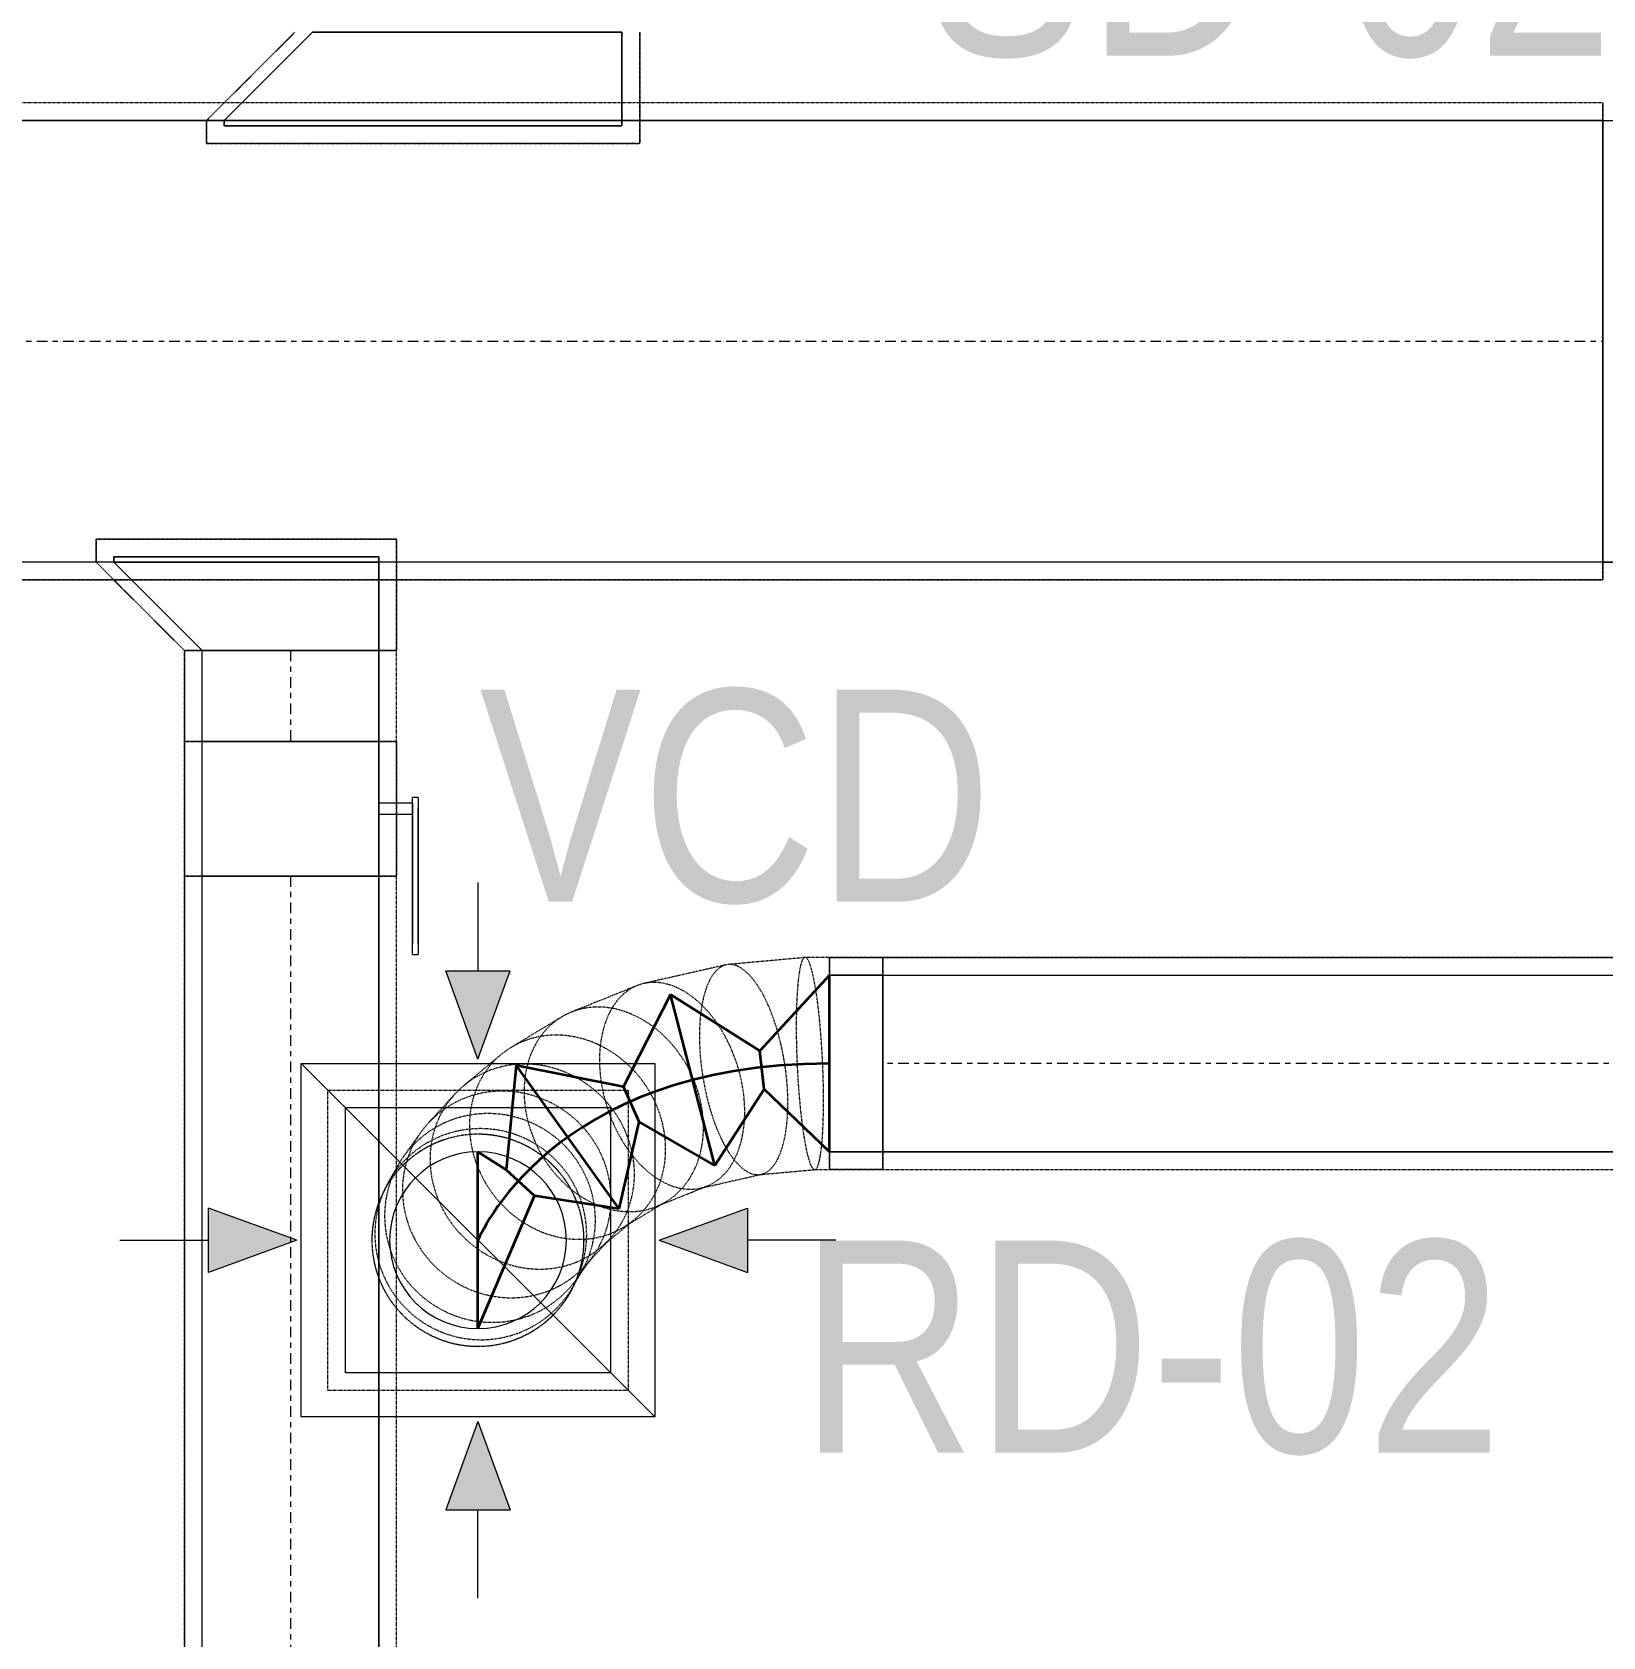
# Model space of a CAD drawing. Header units: inches. Extents: x -83664 to 20107, y -47222 to 19398.
# Drawn here: x 1804 to 3581, y -34478 to -32662 of the extents above; entities that cross this region are included whole.
import ezdxf

# ---------------------------------------------------------------- set-up
doc = ezdxf.new("R2010")
doc.units = ezdxf.units.IN
doc.header["$MEASUREMENT"] = 0
doc.linetypes.add('Center', pattern=[29.999999, 12, -6, 6, -6])
doc.linetypes.add('Hidden 0_50', pattern=[1.0584, 0.5292, -0.5292])
for name, color, linetype, lineweight in [('A-DETL-GENF', 7, 'Continuous', 9), ('G-ANNO-TEXT', 7, 'Continuous', 9), ('M-HVAC-CDFF', 7, 'Continuous', 9), ('M-HVAC-DUCT-CNTR', 7, 'Center', 9)]:
    doc.layers.add(name, color=color, linetype=linetype, lineweight=lineweight)
doc.layers.add('M-HVAC-DUCT', color=7, linetype='Continuous', lineweight=9, true_color=0xffe97f)
doc.layers.add('M-HVAC-DUCT-PATT', color=7, linetype='Continuous', lineweight=35, true_color=0x007f00)
doc.styles.add('Arial Narrow_21', font='ARIALN.TTF', dxfattribs={"height": 240})

# ---------------------------------------------------------------- blocks, each defined once
blk = doc.blocks.new('M_Rec Transition - Length - Standard-8295812-FIRST FLOOR AC CONDITIONING LAYOUT - PART A')
at = {"layer": 'M-HVAC-DUCT', "color": 30, "true_color": 0xff7f00}
for p, q in [((0, 250), (0, -250)), ((0, 250), (375, 250)), ((0, 250), (375, 250)), ((0, -250), (0, 250)), ((375, -250), (375, 250)), ((375, 250), (375, -250)), ((0, -250), (375, -250)), ((375, -250), (0, -250))]:
    blk.add_line(p, q, dxfattribs=at)
blk = doc.blocks.new('M_Rec Tap - Beveled - Standard-7691702-FIRST FLOOR AC CONDITIONING LAYOUT - PART A')
at = {"layer": 'M-HVAC-DUCT', "color": 30, "true_color": 0xff7f00}
for p, q in [((100, 175), (-6.096, 175)), ((-6.096, 175), (100, 175)), ((-6.096, 175), (-6.096, -275)), ((-6.096, -275), (-6.096, 175)), ((100, 175), (100, -175)), ((100, -175), (100, 175)), ((0, -275), (100, -175)), ((0, -275), (100, -175)), ((-6.096, -275), (0, -275)), ((0, -275), (-6.096, -275))]:
    blk.add_line(p, q, dxfattribs=at)
blk = doc.blocks.new('M_Rec Tap - Beveled - Standard-7670352-FIRST FLOOR AC CONDITIONING LAYOUT - PART A')
at = {"layer": 'M-HVAC-DUCT', "color": 30, "true_color": 0xff7f00}
for p, q in [((0, 200), (-6.096, 200)), ((-6.096, -100), (-6.096, 200)), ((-6.096, 200), (-6.096, -100)), ((-6.096, 200), (0, 200)), ((100, 100), (0, 200)), ((100, 100), (0, 200)), ((100, 100), (100, -100)), ((100, -100), (100, 100)), ((-6.096, -100), (100, -100)), ((100, -100), (-6.096, -100))]:
    blk.add_line(p, q, dxfattribs=at)
blk = doc.blocks.new('GCE-AT-Return Air Rectangular Diffuser - 300X300-7590694-FIRST FLOOR AC CONDITIONING LAYOUT - PART A')
at = {"layer": 'A-DETL-GENF', "true_color": 0xff00ff}
for points in [[(0, 205), (36.4, 305), (-36.4, 305)], [(-305, -36.4), (-205, 0), (-305, 36.4)], [(305, -36.4), (305, 36.4), (205, 0)], [(36.4, -305), (0, -205), (-36.4, -305)]]:
    blk.add_hatch(color=6, dxfattribs=at).paths.add_polyline_path(points)
at = {"layer": 'A-DETL-GENF', "color": 6, "true_color": 0xff00ff}
for p, q in [((0, 405), (0, 305)), ((0, 205), (-36.4, 305)), ((-36.4, 305), (36.4, 305)), ((0, 205), (36.4, 305)), ((-200, 200), (200, 200)), ((-200, -200), (-200, 200)), ((-200, 200), (200, -200)), ((200, 200), (200, -200)), ((-205, 0), (-305, 36.4)), ((-305, -36.4), (-305, 36.4)), ((205, 0), (305, 36.4)), ((305, 36.4), (305, -36.4)), ((405, 0), (305, 0)), ((-405, 0), (-305, 0)), ((-205, 0), (-305, -36.4)), ((205, 0), (305, -36.4)), ((200, -200), (-200, -200)), ((0, -205), (-36.4, -305)), ((0, -205), (36.4, -305)), ((-36.4, -305), (36.4, -305)), ((0, -405), (0, -305))]:
    blk.add_line(p, q, dxfattribs=at)
blk = doc.blocks.new('M_Rectangular to Round Transition - Angle - 45 Degree-V62-FIRST FLOOR AC CONDITIONING LAYOUT - PART A')
at = {"layer": 'M-HVAC-DUCT', "color": 6, "true_color": 0xff00ff}
for p, q in [((0, 100), (60.4, 100)), ((60.4, 100), (0, 100)), ((0, 100), (0, -100)), ((0, -100), (0, 100)), ((60.4, 0), (60.4, 100)), ((60.4, 0), (60.4, 100)), ((60.4, -100), (60.4, 0)), ((60.4, -100), (60.4, 0)), ((0, -100), (60.4, -100)), ((60.4, -100), (0, -100))]:
    blk.add_line(p, q, dxfattribs=at)
blk = doc.blocks.new('M_Rectangular to Round Transition - Angle - 45 Degree-7606913-FIRST FLOOR AC CONDITIONING LAYOUT - PART A')
at = {"layer": 'M-HVAC-DUCT', "color": 6, "true_color": 0xff00ff}
for p, q in [((153610.5, 68092.7), (153910.5, 68092.7)), ((153610.5, 67792.7), (153610.5, 68092.7)), ((153910.5, 68092.7), (153910.5, 67792.7)), ((153910.5, 67792.7), (153610.5, 67792.7))]:
    blk.add_line(p, q, dxfattribs=at)
for start, end in [(90, 180), (0, 90), (180, 270), (270, 0)]:
    blk.add_arc((153760.5, 67942.7), 100, start, end, dxfattribs=at)
blk = doc.blocks.new('TEMW-ME-DMP-Volume Control Damper - Standard-7399617-FIRST FLOOR AC CONDITIONING LAYOUT - PART A')
at = {"layer": 'M-HVAC-DUCT', "color": 30, "true_color": 0xff7f00}
for p, q in [((-165.1, 138.1), (-165.1, 144.4)), ((-152.4, 144.4), (-165.1, 144.4)), ((-165.1, 138.1), (-152.4, 138.1)), ((0, 144.4), (-152.4, 144.4)), ((-152.4, 144.4), (0, 144.4)), ((0, 138.1), (-152.4, 138.1)), ((-152.4, 138.1), (0, 138.1)), ((-6.3, 100), (-6.3, 138.1)), ((6.4, 138.1), (-6.3, 138.1)), ((6.4, 138.1), (-6.3, 138.1)), ((12.7, 144.4), (0, 144.4)), ((0, 138.1), (12.7, 138.1)), ((6.4, 138.1), (6.4, 100)), ((12.7, 144.4), (12.7, 138.1)), ((-76.2, 100), (-76.2, -100)), ((-76.2, -100), (-76.2, 100)), ((76.2, 100), (-76.2, 100)), ((-76.2, 100), (76.2, 100)), ((-76.2, 100), (76.2, 100)), ((-6.3, 100), (6.4, 100)), ((-6.3, 100), (6.4, 100)), ((76.2, 100), (76.2, -100)), ((76.2, -100), (76.2, 100)), ((-76.2, -100), (76.2, -100)), ((-76.2, -100), (76.2, -100)), ((-76.2, -100), (76.2, -100))]:
    blk.add_line(p, q, dxfattribs=at)
blk = doc.blocks.new('TEMW-SMBZ-HO-BM-HVAC-00002_rvt-1-FIRST FLOOR AC CONDITIONING LAYOUT - PART A')
at = {"layer": 'M-HVAC-DUCT', "color": 30, "linetype": 'Hidden 0_50', "true_color": 0xff7f00}
for p, q in [((153458.2, 65610.5), (153558.2, 65710.5)), ((153558.2, 65710.5), (153458.2, 65610.5)), ((153948.2, 65710.5), (153948.2, 65584.4)), ((153948.2, 65584.4), (153948.2, 65710.5)), ((155038, 65630.5), (149696, 65630.5)), ((155038, 65630.5), (149696, 65630.5)), ((155038, 65090.5), (155038, 65630.5)), ((155038, 65630.5), (155038, 65090.5)), ((153458.2, 65584.4), (153458.2, 65610.5)), ((153458.2, 65610.5), (153458.2, 65584.4)), ((153948.2, 65584.4), (153458.2, 65584.4)), ((153458.2, 65584.4), (153948.2, 65584.4)), ((153333.2, 65110.5), (153333.2, 65136.6)), ((153333.2, 65136.6), (153673.2, 65136.6)), ((153673.2, 65136.6), (153333.2, 65136.6)), ((153333.2, 65136.6), (153333.2, 65110.5)), ((153673.2, 65136.6), (153673.2, 65010.5)), ((153673.2, 65010.5), (153673.2, 65136.6)), ((153433.2, 65010.5), (153333.2, 65110.5)), ((153333.2, 65110.5), (153433.2, 65010.5)), ((149696, 65090.5), (155038, 65090.5)), ((155038, 65090.5), (149696, 65090.5)), ((153673.2, 65010.5), (153433.2, 65010.5)), ((153433.2, 65010.5), (153673.2, 65010.5)), ((153433.2, 65010.5), (153673.2, 65010.5)), ((153673.2, 65010.5), (153433.2, 65010.5)), ((153433.2, 65010.5), (153433.2, 64907.7)), ((153433.2, 64907.7), (153433.2, 65010.5)), ((153673.2, 64907.7), (153673.2, 65010.5)), ((153673.2, 64907.7), (153673.2, 65010.5)), ((153673.2, 64907.7), (153433.2, 64907.7)), ((153433.2, 64907.7), (153433.2, 64755.3)), ((153433.2, 64755.3), (153433.2, 64907.7)), ((153433.2, 64907.7), (153673.2, 64907.7)), ((153433.2, 64907.7), (153673.2, 64907.7)), ((153673.2, 64907.7), (153433.2, 64907.7)), ((153673.2, 64755.3), (153673.2, 64907.7)), ((153673.2, 64907.7), (153673.2, 64755.3)), ((153433.2, 64755.3), (153673.2, 64755.3)), ((153673.2, 64755.3), (153433.2, 64755.3)), ((153433.2, 64755.3), (153433.2, 62711.7)), ((153433.2, 62711.7), (153433.2, 64755.3)), ((153433.2, 64755.3), (153673.2, 64755.3)), ((153673.2, 64755.3), (153433.2, 64755.3)), ((153673.2, 62711.7), (153673.2, 64755.3)), ((153673.2, 62711.7), (153673.2, 64755.3))]:
    blk.add_line(p, q, dxfattribs=at)
at = {"layer": 'M-HVAC-DUCT', "color": 30, "true_color": 0xff7f00}
for p, q in [((149696, 65610.5), (155038, 65610.5)), ((155038, 65610.5), (149696, 65610.5)), ((153478.2, 65610.5), (153928.2, 65610.5)), ((153478.2, 65610.5), (153478.2, 65604.4)), ((153478.2, 65610.5), (153478.2, 65604.4)), ((153478.2, 65610.5), (153928.2, 65610.5)), ((153478.2, 65604.4), (153928.2, 65604.4)), ((153928.2, 65604.4), (153478.2, 65604.4)), ((153928.2, 65604.4), (153928.2, 65610.5)), ((153928.2, 65604.4), (153928.2, 65610.5)), ((155038, 65610.5), (155038, 65110.5)), ((155038, 65110.5), (155038, 65610.5)), ((153353.2, 65110.5), (153353.2, 65116.6)), ((153353.2, 65116.6), (153653.2, 65116.6)), ((153353.2, 65116.6), (153653.2, 65116.6)), ((153353.2, 65110.5), (153353.2, 65116.6)), ((153653.2, 65116.6), (153653.2, 65110.5)), ((153653.2, 65116.6), (153653.2, 65110.5)), ((155038, 65110.5), (149696, 65110.5)), ((155038, 65110.5), (149696, 65110.5)), ((153353.2, 65110.5), (153653.2, 65110.5)), ((153653.2, 65110.5), (153353.2, 65110.5)), ((153653.2, 65010.5), (153453.2, 65010.5)), ((153453.2, 65010.5), (153653.2, 65010.5)), ((153453.2, 64907.7), (153453.2, 65010.5)), ((153453.2, 64907.7), (153453.2, 65010.5)), ((153653.2, 65010.5), (153653.2, 64907.7)), ((153653.2, 64907.7), (153653.2, 65010.5)), ((153653.2, 64907.7), (153453.2, 64907.7)), ((153453.2, 64907.7), (153653.2, 64907.7)), ((153653.2, 64755.3), (153453.2, 64755.3)), ((153453.2, 64755.3), (153653.2, 64755.3)), ((153453.2, 62711.7), (153453.2, 64755.3)), ((153453.2, 62711.7), (153453.2, 64755.3)), ((153653.2, 64755.3), (153653.2, 62711.7)), ((153653.2, 62711.7), (153653.2, 64755.3))]:
    blk.add_line(p, q, dxfattribs=at)
at = {"layer": 'M-HVAC-DUCT', "color": 6, "linetype": 'Hidden 0_50', "true_color": 0xff00ff}
for p, q in [((154135.2, 64663.1), (154048.2, 64655.2)), ((154163.1, 64663.1), (154135.4, 64663.1)), ((154163.1, 64423.1), (154163.1, 64663.1)), ((154163.1, 64423.1), (154163.1, 64663.1)), ((154223.4, 64663.1), (154163.1, 64663.1)), ((154163.1, 64663.1), (154223.4, 64663.1)), ((154163.1, 64663.1), (154163.1, 64543.1)), ((154163.1, 64663.1), (154163.1, 64543.1)), ((154223.4, 64663.1), (154223.4, 64423.1)), ((154223.4, 64423.1), (154223.4, 64663.1)), ((155962.6, 64663.1), (154223.4, 64663.1)), ((154223.4, 64663.1), (155962.6, 64663.1)), ((154223.4, 64663.1), (154223.4, 64423.1)), ((154223.4, 64423.1), (154223.4, 64663.1)), ((154045.8, 64654.8), (153952.8, 64633.7)), ((153945.2, 64631.3), (153870.8, 64601.3)), ((153859.8, 64595.8), (153802.9, 64561.5)), ((153791.4, 64553.3), (153749.1, 64518.1)), ((154163.1, 64543.1), (154163.1, 64423.1)), ((154163.1, 64543.1), (154163.1, 64423.1)), ((153595.2, 64173.1), (153595.2, 64513.1)), ((153595.2, 64513.1), (153935.2, 64513.1)), ((153738.8, 64508.3), (153708.8, 64475.5)), ((153935.2, 64513.1), (153935.2, 64173.1)), ((153700.5, 64465.2), (153681, 64437.9)), ((153674.7, 64427.9), (153664.1, 64409.3)), ((154083.5, 64417.4), (154146.3, 64423.1)), ((154146.2, 64423.1), (154163.1, 64423.1)), ((154223.4, 64423.1), (154163.1, 64423.1)), ((154163.1, 64423.1), (154223.4, 64423.1)), ((154223.4, 64423.1), (155962.6, 64423.1)), ((154223.4, 64423.1), (155962.6, 64423.1)), ((153966.9, 64381.3), (154024.6, 64404.5)), ((154016.9, 64402.1), (154085.9, 64417.8)), ((153659.7, 64400.8), (153656.5, 64393.8)), ((153930.3, 64358), (153977.9, 64386.8)), ((153904.3, 64335), (153941.8, 64366.2)), ((153886.9, 64314.5), (153914.5, 64344.8)), ((153876.7, 64298.9), (153895.2, 64324.8)), ((153872.8, 64290.7), (153883.1, 64308.8)), ((153874, 64292.4), (153877.1, 64299.2)), ((153935.2, 64173.1), (153595.2, 64173.1))]:
    blk.add_line(p, q, dxfattribs=at)
at = {"layer": 'M-HVAC-DUCT', "color": 6, "true_color": 0xff00ff}
for p, q in [((154223.4, 64443.1), (154223.4, 64643.1)), ((154223.4, 64643.1), (154223.4, 64443.1)), ((154223.4, 64643.1), (155962.6, 64643.1)), ((154223.4, 64643.1), (155962.6, 64643.1)), ((155962.6, 64443.1), (154223.4, 64443.1)), ((154223.4, 64443.1), (155962.6, 64443.1))]:
    blk.add_line(p, q, dxfattribs=at)
at = {"layer": 'M-HVAC-DUCT', "color": 6, "linetype": 'Hidden 0_50', "true_color": 0xff00ff}
for start, end in [(90, 180), (286.28, 106.28), (0, 90), (106.28, 286.28), (180, 270), (270, 0)]:
    blk.add_arc((153765.2, 64343.1), 120, start, end, dxfattribs=at)
for points in [[(154135.4, 64663.1), (154134.1, 64663.1), (154131.7, 64660.4), (154128.7, 64648.3), (154126.6, 64629), (154125.4, 64603.8), (154125.2, 64574.6), (154126.1, 64543.1), (154128, 64511.7), (154130.8, 64482.4), (154134.3, 64457.3), (154138.2, 64438), (154142.3, 64425.9), (154144.9, 64423.1), (154146.2, 64423.1)], [(154146.2, 64423.1), (154147.5, 64423.1), (154149.8, 64425.9), (154152.9, 64438), (154155, 64457.3), (154156.2, 64482.4), (154156.4, 64511.7), (154155.4, 64543.1), (154153.5, 64574.6), (154150.8, 64603.8), (154147.3, 64629), (154143.4, 64648.3), (154139.3, 64660.4), (154136.7, 64663.1), (154135.4, 64663.1)], [(154048.7, 64655.2), (154044.6, 64654.9), (154036.8, 64651.7), (154027.1, 64638.9), (154020, 64619.2), (154016, 64593.8), (154015.4, 64564.5), (154018.3, 64533.3), (154024.4, 64502.2), (154033.3, 64473.5), (154044.4, 64449.1), (154057, 64430.6), (154070.3, 64419.3), (154078.8, 64417.1), (154083, 64417.4)], [(154083, 64417.4), (154087.1, 64417.6), (154094.9, 64420.9), (154104.6, 64433.6), (154111.7, 64453.3), (154115.7, 64478.7), (154116.3, 64508.1), (154113.4, 64539.3), (154107.3, 64570.3), (154098.4, 64599), (154087.3, 64623.5), (154074.7, 64642), (154061.4, 64653.3), (154052.9, 64655.5), (154048.7, 64655.2)], [(153957.6, 64634.5), (153950.9, 64633.7), (153938, 64629.3), (153921.8, 64615.1), (153910, 64594.2), (153903.2, 64568.2), (153902, 64538.8), (153906.5, 64507.9), (153916.3, 64477.7), (153930.8, 64450.2), (153948.9, 64427.4), (153969.5, 64410.7), (153991.2, 64401.4), (154005.3, 64400.4), (154012.1, 64401.3)], [(154012.1, 64401.3), (154018.9, 64402.1), (154031.8, 64406.5), (154048, 64420.7), (154059.8, 64441.6), (154066.6, 64467.6), (154067.8, 64497), (154063.3, 64527.9), (154053.5, 64558.1), (154039, 64585.6), (154020.9, 64608.4), (154000.2, 64625.1), (153978.6, 64634.4), (153964.4, 64635.4), (153957.6, 64634.5)], [(153886.3, 64605.7), (153877.9, 64604.2), (153861.9, 64598.6), (153841.7, 64582.8), (153826.8, 64560.7), (153818.2, 64533.9), (153816.5, 64504.3), (153821.7, 64473.7), (153833.5, 64444.3), (153851.2, 64418.2), (153873.5, 64397), (153898.9, 64382.2), (153925.6, 64374.9), (153943.1, 64375.3), (153951.5, 64376.8)], [(153951.5, 64376.8), (153959.9, 64378.4), (153975.9, 64384), (153996.1, 64399.8), (154011, 64421.9), (154019.6, 64448.6), (154021.3, 64478.3), (154016.1, 64508.9), (154004.3, 64538.2), (153986.6, 64564.4), (153964.3, 64585.6), (153938.9, 64600.3), (153912.2, 64607.7), (153894.7, 64607.3), (153886.3, 64605.7)], [(153832, 64573), (153822.7, 64571), (153805.1, 64564.4), (153782.9, 64547.3), (153766.4, 64524.3), (153756.7, 64496.9), (153754.5, 64466.9), (153759.9, 64436.5), (153772.6, 64407.6), (153791.7, 64382.3), (153815.9, 64362.3), (153843.6, 64348.9), (153872.8, 64343.1), (153892, 64344.5), (153901.2, 64346.5)], [(153901.2, 64346.5), (153910.4, 64348.5), (153928, 64355.1), (153950.2, 64372.2), (153966.8, 64395.2), (153976.5, 64422.6), (153978.7, 64452.6), (153973.2, 64483), (153960.5, 64511.9), (153941.4, 64537.2), (153917.2, 64557.2), (153889.6, 64570.6), (153860.3, 64576.4), (153841.2, 64575), (153832, 64573)], [(153791.6, 64539.4), (153781.9, 64537), (153763.5, 64529.7), (153740.2, 64511.8), (153722.8, 64488), (153712.4, 64460), (153709.8, 64429.7), (153715.2, 64399.3), (153728.2, 64370.6), (153747.9, 64345.8), (153773, 64326.5), (153801.7, 64314), (153832.1, 64309.2), (153852.1, 64311.3), (153861.8, 64313.7)], [(153861.8, 64313.7), (153871.4, 64316), (153889.8, 64323.3), (153913.1, 64341.3), (153930.6, 64365.1), (153940.9, 64393.1), (153943.5, 64423.3), (153938.1, 64453.8), (153925.1, 64482.4), (153905.4, 64507.2), (153880.4, 64526.5), (153851.6, 64539), (153821.2, 64543.9), (153801.2, 64541.8), (153791.6, 64539.4)], [(153763, 64508.1), (153753.1, 64505.5), (153734.3, 64497.7), (153710.3, 64479), (153692.3, 64454.6), (153681.4, 64426.1), (153678.6, 64395.5), (153683.8, 64364.9), (153696.8, 64336.3), (153716.7, 64311.7), (153742.2, 64292.8), (153771.4, 64280.9), (153802.4, 64276.7), (153822.9, 64279.3), (153832.7, 64281.9)], [(153832.7, 64281.9), (153842.6, 64284.5), (153861.4, 64292.3), (153885.4, 64311), (153903.4, 64335.4), (153914.3, 64363.9), (153917.1, 64394.5), (153911.9, 64425.1), (153898.9, 64453.7), (153879, 64478.3), (153853.5, 64497.2), (153824.3, 64509.1), (153793.3, 64513.3), (153772.8, 64510.7), (153763, 64508.1)], [(153744.5, 64482.2), (153734.5, 64479.4), (153715.4, 64471.2), (153691, 64452), (153672.6, 64427), (153661.4, 64398.1), (153658.3, 64367.1), (153663.4, 64336.2), (153676.3, 64307.5), (153696.2, 64283), (153721.8, 64264.3), (153751.2, 64252.6), (153782.6, 64248.9), (153803.3, 64251.8), (153813.3, 64254.6)], [(153813.3, 64254.6), (153823.2, 64257.4), (153842.4, 64265.5), (153866.7, 64284.8), (153885.1, 64309.7), (153896.3, 64338.7), (153899.4, 64369.6), (153894.4, 64400.5), (153881.4, 64429.2), (153861.5, 64453.8), (153835.9, 64472.5), (153806.5, 64484.1), (153775.2, 64487.9), (153754.4, 64484.9), (153744.5, 64482.2)], [(153734.6, 64464.7), (153724.5, 64461.8), (153705.2, 64453.4), (153680.6, 64433.7), (153662, 64408.3), (153650.6, 64379), (153647.2, 64347.6), (153652.1, 64316.5), (153665, 64287.6), (153684.8, 64262.9), (153710.4, 64244.2), (153739.9, 64232.7), (153771.4, 64229.2), (153792.2, 64232.4), (153802.3, 64235.3)], [(153798.9, 64227.9), (153808.9, 64230.9), (153828.2, 64239.4), (153852.9, 64259.2), (153871.7, 64284.8), (153883.1, 64314.3), (153886.6, 64345.8), (153881.7, 64377.2), (153868.9, 64406.2), (153849.1, 64430.9), (153823.5, 64449.6), (153794, 64461.1), (153762.5, 64464.5), (153741.6, 64461.3), (153731.6, 64458.3)], [(153802.3, 64235.3), (153812.3, 64238.2), (153831.6, 64246.6), (153856.2, 64266.3), (153874.9, 64291.7), (153886.2, 64321), (153889.6, 64352.4), (153884.7, 64383.5), (153871.9, 64412.4), (153852, 64437.1), (153826.4, 64455.8), (153796.9, 64467.3), (153765.4, 64470.8), (153744.6, 64467.6), (153734.6, 64464.7)], [(153731.6, 64458.3), (153721.5, 64455.4), (153702.2, 64446.9), (153677.5, 64427), (153658.8, 64401.5), (153647.3, 64371.9), (153643.9, 64340.4), (153648.7, 64309.1), (153661.5, 64280.1), (153681.3, 64255.4), (153706.9, 64236.7), (153736.4, 64225.2), (153767.9, 64221.8), (153788.8, 64225), (153798.9, 64227.9)]]:
    blk.add_open_spline(points, degree=3, dxfattribs=at)
at = {"layer": 'M-HVAC-DUCT-CNTR', "color": 30, "true_color": 0xff7f00}
for p, q in [((149696, 65360.5), (155038, 65360.5)), ((153553.2, 65010.5), (153553.2, 64907.7)), ((153553.2, 64755.3), (153553.2, 62711.7))]:
    blk.add_line(p, q, dxfattribs=at)
at = {"layer": 'M-HVAC-DUCT-CNTR', "color": 6, "true_color": 0xff00ff}
blk.add_line((155962.6, 64543.1), (154223.4, 64543.1), dxfattribs=at)
at = {"layer": 'M-HVAC-DUCT-CNTR', "color": 6, "linetype": 'Continuous', "lineweight": 35, "true_color": 0xff00ff}
blk.add_open_spline([(154163.1, 64543.1), (153845.8, 64543.1), (153765.2, 64343.1), (153765.2, 64343.1)], degree=3, dxfattribs=at)
at = {"layer": 'M-HVAC-DUCT-PATT', "color": 6, "true_color": 0xff00ff}
for p, q in [((154163.1, 64643.1), (154084.1, 64557.7)), ((154163.1, 64443.1), (154163.1, 64643.1)), ((154163.1, 64443.1), (154163.1, 64643.1)), ((153983, 64621.4), (153929.8, 64517.1)), ((154033.2, 64427.8), (153983, 64621.4)), ((154033.2, 64427.8), (153983, 64621.4)), ((153983, 64621.4), (154084.1, 64557.7)), ((154089, 64514.3), (154084.1, 64557.7)), ((153808.5, 64541.2), (153797, 64422.7)), ((153925, 64378.6), (153808.5, 64541.2)), ((153925, 64378.6), (153808.5, 64541.2)), ((153808.5, 64541.2), (153929.8, 64517.1)), ((153947.5, 64477.2), (153929.8, 64517.1)), ((154033.2, 64427.8), (154089, 64514.3)), ((154163.1, 64443.1), (154089, 64514.3)), ((153925, 64378.6), (153947.5, 64477.2)), ((154033.2, 64427.8), (153947.5, 64477.2)), ((153765.2, 64243.1), (153765.2, 64443.1)), ((153765.2, 64443.1), (153797, 64422.7)), ((153829.3, 64393.4), (153797, 64422.7)), ((153765.2, 64243.1), (153829.3, 64393.4)), ((153925, 64378.6), (153829.3, 64393.4))]:
    blk.add_line(p, q, dxfattribs=at)
at = {"layer": 'M-HVAC-CDFF', "color": 6, "linetype": 'Hidden 0_50', "lineweight": 9, "true_color": 0xff00ff}
blk.add_blockref('GCE-AT-Return Air Rectangular Diffuser - 300X300-7590694-FIRST FLOOR AC CONDITIONING LAYOUT - PART A', (153765.2, 64343.1), dxfattribs=at)
at = {"layer": 'M-HVAC-DUCT', "color": 6, "linetype": 'Hidden 0_50', "lineweight": 9, "true_color": 0xff00ff, "extrusion": (0, 0, -1)}
for name, p, rotation in [('M_Rec Tap - Beveled - Standard-7691702-FIRST FLOOR AC CONDITIONING LAYOUT - PART A', (-153753.2, 65610.5), 90), ('M_Rec Tap - Beveled - Standard-7670352-FIRST FLOOR AC CONDITIONING LAYOUT - PART A', (-153553.2, 65110.5), 270), ('TEMW-ME-DMP-Volume Control Damper - Standard-7399617-FIRST FLOOR AC CONDITIONING LAYOUT - PART A', (-153553.2, 64831.5), 90)]:
    blk.add_blockref(name, p, dxfattribs=dict(at, rotation=rotation))
at = {"layer": 'M-HVAC-DUCT', "color": 6, "linetype": 'Hidden 0_50', "lineweight": 9, "true_color": 0xff00ff}
for name, p in [('M_Rec Transition - Length - Standard-8295812-FIRST FLOOR AC CONDITIONING LAYOUT - PART A', (155038, 65360.5)), ('M_Rectangular to Round Transition - Angle - 45 Degree-7606913-FIRST FLOOR AC CONDITIONING LAYOUT - PART A', (4.8, -3599.5))]:
    blk.add_blockref(name, p, dxfattribs=at)
at = {"layer": 'M-HVAC-DUCT', "color": 6, "linetype": 'Hidden 0_50', "lineweight": 9, "true_color": 0xff00ff, "rotation": 180}
blk.add_blockref('M_Rectangular to Round Transition - Angle - 45 Degree-V62-FIRST FLOOR AC CONDITIONING LAYOUT - PART A', (154223.4, 64543.1), dxfattribs=at)
blk = doc.blocks.new('TEMW-SMBZ-HO-BM-HVAC-00002_rvt-2-FIRST FLOOR AC CONDITIONING LAYOUT - PART A')
at = {"layer": 'M-HVAC-DUCT', "color": 30, "linetype": 'Hidden 0_50', "true_color": 0xff7f00}
for p, q in [((153458.2, 65610.5), (153558.2, 65710.5)), ((153558.2, 65710.5), (153458.2, 65610.5)), ((153948.2, 65710.5), (153948.2, 65584.4)), ((153948.2, 65584.4), (153948.2, 65710.5)), ((155038, 65630.5), (149696, 65630.5)), ((155038, 65630.5), (149696, 65630.5)), ((155038, 65090.5), (155038, 65630.5)), ((155038, 65630.5), (155038, 65090.5)), ((153458.2, 65584.4), (153458.2, 65610.5)), ((153458.2, 65610.5), (153458.2, 65584.4)), ((153948.2, 65584.4), (153458.2, 65584.4)), ((153458.2, 65584.4), (153948.2, 65584.4)), ((153333.2, 65110.5), (153333.2, 65136.6)), ((153333.2, 65136.6), (153673.2, 65136.6)), ((153673.2, 65136.6), (153333.2, 65136.6)), ((153333.2, 65136.6), (153333.2, 65110.5)), ((153673.2, 65136.6), (153673.2, 65010.5)), ((153673.2, 65010.5), (153673.2, 65136.6)), ((153433.2, 65010.5), (153333.2, 65110.5)), ((153333.2, 65110.5), (153433.2, 65010.5)), ((149696, 65090.5), (155038, 65090.5)), ((155038, 65090.5), (149696, 65090.5)), ((153673.2, 65010.5), (153433.2, 65010.5)), ((153433.2, 65010.5), (153673.2, 65010.5)), ((153433.2, 65010.5), (153673.2, 65010.5)), ((153673.2, 65010.5), (153433.2, 65010.5)), ((153433.2, 65010.5), (153433.2, 64907.7)), ((153433.2, 64907.7), (153433.2, 65010.5)), ((153673.2, 64907.7), (153673.2, 65010.5)), ((153673.2, 64907.7), (153673.2, 65010.5)), ((153673.2, 64907.7), (153433.2, 64907.7)), ((153433.2, 64907.7), (153433.2, 64755.3)), ((153433.2, 64755.3), (153433.2, 64907.7)), ((153433.2, 64907.7), (153673.2, 64907.7)), ((153433.2, 64907.7), (153673.2, 64907.7)), ((153673.2, 64907.7), (153433.2, 64907.7)), ((153673.2, 64755.3), (153673.2, 64907.7)), ((153673.2, 64907.7), (153673.2, 64755.3)), ((153433.2, 64755.3), (153673.2, 64755.3)), ((153673.2, 64755.3), (153433.2, 64755.3)), ((153433.2, 64755.3), (153433.2, 62711.7)), ((153433.2, 62711.7), (153433.2, 64755.3)), ((153433.2, 64755.3), (153673.2, 64755.3)), ((153673.2, 64755.3), (153433.2, 64755.3)), ((153673.2, 62711.7), (153673.2, 64755.3)), ((153673.2, 62711.7), (153673.2, 64755.3))]:
    blk.add_line(p, q, dxfattribs=at)
at = {"layer": 'M-HVAC-DUCT', "color": 30, "true_color": 0xff7f00}
for p, q in [((149696, 65610.5), (155038, 65610.5)), ((155038, 65610.5), (149696, 65610.5)), ((153478.2, 65610.5), (153928.2, 65610.5)), ((153478.2, 65610.5), (153478.2, 65604.4)), ((153478.2, 65610.5), (153478.2, 65604.4)), ((153478.2, 65610.5), (153928.2, 65610.5)), ((153478.2, 65604.4), (153928.2, 65604.4)), ((153928.2, 65604.4), (153478.2, 65604.4)), ((153928.2, 65604.4), (153928.2, 65610.5)), ((153928.2, 65604.4), (153928.2, 65610.5)), ((155038, 65610.5), (155038, 65110.5)), ((155038, 65110.5), (155038, 65610.5)), ((153353.2, 65110.5), (153353.2, 65116.6)), ((153353.2, 65116.6), (153653.2, 65116.6)), ((153353.2, 65116.6), (153653.2, 65116.6)), ((153353.2, 65110.5), (153353.2, 65116.6)), ((153653.2, 65116.6), (153653.2, 65110.5)), ((153653.2, 65116.6), (153653.2, 65110.5)), ((155038, 65110.5), (149696, 65110.5)), ((155038, 65110.5), (149696, 65110.5)), ((153353.2, 65110.5), (153653.2, 65110.5)), ((153653.2, 65110.5), (153353.2, 65110.5)), ((153653.2, 65010.5), (153453.2, 65010.5)), ((153453.2, 65010.5), (153653.2, 65010.5)), ((153453.2, 64907.7), (153453.2, 65010.5)), ((153453.2, 64907.7), (153453.2, 65010.5)), ((153653.2, 65010.5), (153653.2, 64907.7)), ((153653.2, 64907.7), (153653.2, 65010.5)), ((153653.2, 64907.7), (153453.2, 64907.7)), ((153453.2, 64907.7), (153653.2, 64907.7)), ((153653.2, 64755.3), (153453.2, 64755.3)), ((153453.2, 64755.3), (153653.2, 64755.3)), ((153453.2, 62711.7), (153453.2, 64755.3)), ((153453.2, 62711.7), (153453.2, 64755.3)), ((153653.2, 64755.3), (153653.2, 62711.7)), ((153653.2, 62711.7), (153653.2, 64755.3))]:
    blk.add_line(p, q, dxfattribs=at)
at = {"layer": 'M-HVAC-DUCT', "color": 6, "linetype": 'Hidden 0_50', "true_color": 0xff00ff}
for p, q in [((154135.2, 64663.1), (154048.2, 64655.2)), ((154163.1, 64663.1), (154135.4, 64663.1)), ((154163.1, 64423.1), (154163.1, 64663.1)), ((154163.1, 64423.1), (154163.1, 64663.1)), ((154223.4, 64663.1), (154163.1, 64663.1)), ((154163.1, 64663.1), (154223.4, 64663.1)), ((154163.1, 64663.1), (154163.1, 64543.1)), ((154163.1, 64663.1), (154163.1, 64543.1)), ((154223.4, 64663.1), (154223.4, 64423.1)), ((154223.4, 64423.1), (154223.4, 64663.1)), ((155962.6, 64663.1), (154223.4, 64663.1)), ((154223.4, 64663.1), (155962.6, 64663.1)), ((154223.4, 64663.1), (154223.4, 64423.1)), ((154223.4, 64423.1), (154223.4, 64663.1)), ((154045.8, 64654.8), (153952.8, 64633.7)), ((153945.2, 64631.3), (153870.8, 64601.3)), ((153859.8, 64595.8), (153802.9, 64561.5)), ((153791.4, 64553.3), (153749.1, 64518.1)), ((154163.1, 64543.1), (154163.1, 64423.1)), ((154163.1, 64543.1), (154163.1, 64423.1)), ((153595.2, 64173.1), (153595.2, 64513.1)), ((153595.2, 64513.1), (153935.2, 64513.1)), ((153738.8, 64508.3), (153708.8, 64475.5)), ((153935.2, 64513.1), (153935.2, 64173.1)), ((153700.5, 64465.2), (153681, 64437.9)), ((153674.7, 64427.9), (153664.1, 64409.3)), ((154083.5, 64417.4), (154146.3, 64423.1)), ((154146.2, 64423.1), (154163.1, 64423.1)), ((154223.4, 64423.1), (154163.1, 64423.1)), ((154163.1, 64423.1), (154223.4, 64423.1)), ((154223.4, 64423.1), (155962.6, 64423.1)), ((154223.4, 64423.1), (155962.6, 64423.1)), ((153966.9, 64381.3), (154024.6, 64404.5)), ((154016.9, 64402.1), (154085.9, 64417.8)), ((153659.7, 64400.8), (153656.5, 64393.8)), ((153930.3, 64358), (153977.9, 64386.8)), ((153904.3, 64335), (153941.8, 64366.2)), ((153886.9, 64314.5), (153914.5, 64344.8)), ((153876.7, 64298.9), (153895.2, 64324.8)), ((153872.8, 64290.7), (153883.1, 64308.8)), ((153874, 64292.4), (153877.1, 64299.2)), ((153935.2, 64173.1), (153595.2, 64173.1))]:
    blk.add_line(p, q, dxfattribs=at)
at = {"layer": 'M-HVAC-DUCT', "color": 6, "true_color": 0xff00ff}
for p, q in [((154223.4, 64443.1), (154223.4, 64643.1)), ((154223.4, 64643.1), (154223.4, 64443.1)), ((154223.4, 64643.1), (155962.6, 64643.1)), ((154223.4, 64643.1), (155962.6, 64643.1)), ((155962.6, 64443.1), (154223.4, 64443.1)), ((154223.4, 64443.1), (155962.6, 64443.1))]:
    blk.add_line(p, q, dxfattribs=at)
at = {"layer": 'M-HVAC-DUCT', "color": 6, "linetype": 'Hidden 0_50', "true_color": 0xff00ff}
for start, end in [(90, 180), (286.28, 106.28), (0, 90), (106.28, 286.28), (180, 270), (270, 0)]:
    blk.add_arc((153765.2, 64343.1), 120, start, end, dxfattribs=at)
for points in [[(154135.4, 64663.1), (154134.1, 64663.1), (154131.7, 64660.4), (154128.7, 64648.3), (154126.6, 64629), (154125.4, 64603.8), (154125.2, 64574.6), (154126.1, 64543.1), (154128, 64511.7), (154130.8, 64482.4), (154134.3, 64457.3), (154138.2, 64438), (154142.3, 64425.9), (154144.9, 64423.1), (154146.2, 64423.1)], [(154146.2, 64423.1), (154147.5, 64423.1), (154149.8, 64425.9), (154152.9, 64438), (154155, 64457.3), (154156.2, 64482.4), (154156.4, 64511.7), (154155.4, 64543.1), (154153.5, 64574.6), (154150.8, 64603.8), (154147.3, 64629), (154143.4, 64648.3), (154139.3, 64660.4), (154136.7, 64663.1), (154135.4, 64663.1)], [(154048.7, 64655.2), (154044.6, 64654.9), (154036.8, 64651.7), (154027.1, 64638.9), (154020, 64619.2), (154016, 64593.8), (154015.4, 64564.5), (154018.3, 64533.3), (154024.4, 64502.2), (154033.3, 64473.5), (154044.4, 64449.1), (154057, 64430.6), (154070.3, 64419.3), (154078.8, 64417.1), (154083, 64417.4)], [(154083, 64417.4), (154087.1, 64417.6), (154094.9, 64420.9), (154104.6, 64433.6), (154111.7, 64453.3), (154115.7, 64478.7), (154116.3, 64508.1), (154113.4, 64539.3), (154107.3, 64570.3), (154098.4, 64599), (154087.3, 64623.5), (154074.7, 64642), (154061.4, 64653.3), (154052.9, 64655.5), (154048.7, 64655.2)], [(153957.6, 64634.5), (153950.9, 64633.7), (153938, 64629.3), (153921.8, 64615.1), (153910, 64594.2), (153903.2, 64568.2), (153902, 64538.8), (153906.5, 64507.9), (153916.3, 64477.7), (153930.8, 64450.2), (153948.9, 64427.4), (153969.5, 64410.7), (153991.2, 64401.4), (154005.3, 64400.4), (154012.1, 64401.3)], [(154012.1, 64401.3), (154018.9, 64402.1), (154031.8, 64406.5), (154048, 64420.7), (154059.8, 64441.6), (154066.6, 64467.6), (154067.8, 64497), (154063.3, 64527.9), (154053.5, 64558.1), (154039, 64585.6), (154020.9, 64608.4), (154000.2, 64625.1), (153978.6, 64634.4), (153964.4, 64635.4), (153957.6, 64634.5)], [(153886.3, 64605.7), (153877.9, 64604.2), (153861.9, 64598.6), (153841.7, 64582.8), (153826.8, 64560.7), (153818.2, 64533.9), (153816.5, 64504.3), (153821.7, 64473.7), (153833.5, 64444.3), (153851.2, 64418.2), (153873.5, 64397), (153898.9, 64382.2), (153925.6, 64374.9), (153943.1, 64375.3), (153951.5, 64376.8)], [(153951.5, 64376.8), (153959.9, 64378.4), (153975.9, 64384), (153996.1, 64399.8), (154011, 64421.9), (154019.6, 64448.6), (154021.3, 64478.3), (154016.1, 64508.9), (154004.3, 64538.2), (153986.6, 64564.4), (153964.3, 64585.6), (153938.9, 64600.3), (153912.2, 64607.7), (153894.7, 64607.3), (153886.3, 64605.7)], [(153832, 64573), (153822.7, 64571), (153805.1, 64564.4), (153782.9, 64547.3), (153766.4, 64524.3), (153756.7, 64496.9), (153754.5, 64466.9), (153759.9, 64436.5), (153772.6, 64407.6), (153791.7, 64382.3), (153815.9, 64362.3), (153843.6, 64348.9), (153872.8, 64343.1), (153892, 64344.5), (153901.2, 64346.5)], [(153901.2, 64346.5), (153910.4, 64348.5), (153928, 64355.1), (153950.2, 64372.2), (153966.8, 64395.2), (153976.5, 64422.6), (153978.7, 64452.6), (153973.2, 64483), (153960.5, 64511.9), (153941.4, 64537.2), (153917.2, 64557.2), (153889.6, 64570.6), (153860.3, 64576.4), (153841.2, 64575), (153832, 64573)], [(153791.6, 64539.4), (153781.9, 64537), (153763.5, 64529.7), (153740.2, 64511.8), (153722.8, 64488), (153712.4, 64460), (153709.8, 64429.7), (153715.2, 64399.3), (153728.2, 64370.6), (153747.9, 64345.8), (153773, 64326.5), (153801.7, 64314), (153832.1, 64309.2), (153852.1, 64311.3), (153861.8, 64313.7)], [(153861.8, 64313.7), (153871.4, 64316), (153889.8, 64323.3), (153913.1, 64341.3), (153930.6, 64365.1), (153940.9, 64393.1), (153943.5, 64423.3), (153938.1, 64453.8), (153925.1, 64482.4), (153905.4, 64507.2), (153880.4, 64526.5), (153851.6, 64539), (153821.2, 64543.9), (153801.2, 64541.8), (153791.6, 64539.4)], [(153763, 64508.1), (153753.1, 64505.5), (153734.3, 64497.7), (153710.3, 64479), (153692.3, 64454.6), (153681.4, 64426.1), (153678.6, 64395.5), (153683.8, 64364.9), (153696.8, 64336.3), (153716.7, 64311.7), (153742.2, 64292.8), (153771.4, 64280.9), (153802.4, 64276.7), (153822.9, 64279.3), (153832.7, 64281.9)], [(153832.7, 64281.9), (153842.6, 64284.5), (153861.4, 64292.3), (153885.4, 64311), (153903.4, 64335.4), (153914.3, 64363.9), (153917.1, 64394.5), (153911.9, 64425.1), (153898.9, 64453.7), (153879, 64478.3), (153853.5, 64497.2), (153824.3, 64509.1), (153793.3, 64513.3), (153772.8, 64510.7), (153763, 64508.1)], [(153744.5, 64482.2), (153734.5, 64479.4), (153715.4, 64471.2), (153691, 64452), (153672.6, 64427), (153661.4, 64398.1), (153658.3, 64367.1), (153663.4, 64336.2), (153676.3, 64307.5), (153696.2, 64283), (153721.8, 64264.3), (153751.2, 64252.6), (153782.6, 64248.9), (153803.3, 64251.8), (153813.3, 64254.6)], [(153813.3, 64254.6), (153823.2, 64257.4), (153842.4, 64265.5), (153866.7, 64284.8), (153885.1, 64309.7), (153896.3, 64338.7), (153899.4, 64369.6), (153894.4, 64400.5), (153881.4, 64429.2), (153861.5, 64453.8), (153835.9, 64472.5), (153806.5, 64484.1), (153775.2, 64487.9), (153754.4, 64484.9), (153744.5, 64482.2)], [(153734.6, 64464.7), (153724.5, 64461.8), (153705.2, 64453.4), (153680.6, 64433.7), (153662, 64408.3), (153650.6, 64379), (153647.2, 64347.6), (153652.1, 64316.5), (153665, 64287.6), (153684.8, 64262.9), (153710.4, 64244.2), (153739.9, 64232.7), (153771.4, 64229.2), (153792.2, 64232.4), (153802.3, 64235.3)], [(153798.9, 64227.9), (153808.9, 64230.9), (153828.2, 64239.4), (153852.9, 64259.2), (153871.7, 64284.8), (153883.1, 64314.3), (153886.6, 64345.8), (153881.7, 64377.2), (153868.9, 64406.2), (153849.1, 64430.9), (153823.5, 64449.6), (153794, 64461.1), (153762.5, 64464.5), (153741.6, 64461.3), (153731.6, 64458.3)], [(153802.3, 64235.3), (153812.3, 64238.2), (153831.6, 64246.6), (153856.2, 64266.3), (153874.9, 64291.7), (153886.2, 64321), (153889.6, 64352.4), (153884.7, 64383.5), (153871.9, 64412.4), (153852, 64437.1), (153826.4, 64455.8), (153796.9, 64467.3), (153765.4, 64470.8), (153744.6, 64467.6), (153734.6, 64464.7)], [(153731.6, 64458.3), (153721.5, 64455.4), (153702.2, 64446.9), (153677.5, 64427), (153658.8, 64401.5), (153647.3, 64371.9), (153643.9, 64340.4), (153648.7, 64309.1), (153661.5, 64280.1), (153681.3, 64255.4), (153706.9, 64236.7), (153736.4, 64225.2), (153767.9, 64221.8), (153788.8, 64225), (153798.9, 64227.9)]]:
    blk.add_open_spline(points, degree=3, dxfattribs=at)
at = {"layer": 'M-HVAC-DUCT-CNTR', "color": 30, "true_color": 0xff7f00}
for p, q in [((149696, 65360.5), (155038, 65360.5)), ((153553.2, 65010.5), (153553.2, 64907.7)), ((153553.2, 64755.3), (153553.2, 62711.7))]:
    blk.add_line(p, q, dxfattribs=at)
at = {"layer": 'M-HVAC-DUCT-CNTR', "color": 6, "true_color": 0xff00ff}
blk.add_line((155962.6, 64543.1), (154223.4, 64543.1), dxfattribs=at)
at = {"layer": 'M-HVAC-DUCT-CNTR', "color": 6, "linetype": 'Continuous', "lineweight": 35, "true_color": 0xff00ff}
blk.add_open_spline([(154163.1, 64543.1), (153845.8, 64543.1), (153765.2, 64343.1), (153765.2, 64343.1)], degree=3, dxfattribs=at)
at = {"layer": 'M-HVAC-DUCT-PATT', "color": 6, "true_color": 0xff00ff}
for p, q in [((154163.1, 64643.1), (154084.1, 64557.7)), ((154163.1, 64443.1), (154163.1, 64643.1)), ((154163.1, 64443.1), (154163.1, 64643.1)), ((153983, 64621.4), (153929.8, 64517.1)), ((154033.2, 64427.8), (153983, 64621.4)), ((154033.2, 64427.8), (153983, 64621.4)), ((153983, 64621.4), (154084.1, 64557.7)), ((154089, 64514.3), (154084.1, 64557.7)), ((153808.5, 64541.2), (153797, 64422.7)), ((153925, 64378.6), (153808.5, 64541.2)), ((153925, 64378.6), (153808.5, 64541.2)), ((153808.5, 64541.2), (153929.8, 64517.1)), ((153947.5, 64477.2), (153929.8, 64517.1)), ((154033.2, 64427.8), (154089, 64514.3)), ((154163.1, 64443.1), (154089, 64514.3)), ((153925, 64378.6), (153947.5, 64477.2)), ((154033.2, 64427.8), (153947.5, 64477.2)), ((153765.2, 64243.1), (153765.2, 64443.1)), ((153765.2, 64443.1), (153797, 64422.7)), ((153829.3, 64393.4), (153797, 64422.7)), ((153765.2, 64243.1), (153829.3, 64393.4)), ((153925, 64378.6), (153829.3, 64393.4))]:
    blk.add_line(p, q, dxfattribs=at)
at = {"layer": 'M-HVAC-CDFF', "color": 6, "linetype": 'Hidden 0_50', "lineweight": 9, "true_color": 0xff00ff}
blk.add_blockref('GCE-AT-Return Air Rectangular Diffuser - 300X300-7590694-FIRST FLOOR AC CONDITIONING LAYOUT - PART A', (153765.2, 64343.1), dxfattribs=at)
at = {"layer": 'M-HVAC-DUCT', "color": 6, "linetype": 'Hidden 0_50', "lineweight": 9, "true_color": 0xff00ff, "extrusion": (0, 0, -1)}
for name, p, rotation in [('M_Rec Tap - Beveled - Standard-7691702-FIRST FLOOR AC CONDITIONING LAYOUT - PART A', (-153753.2, 65610.5), 90), ('M_Rec Tap - Beveled - Standard-7670352-FIRST FLOOR AC CONDITIONING LAYOUT - PART A', (-153553.2, 65110.5), 270), ('TEMW-ME-DMP-Volume Control Damper - Standard-7399617-FIRST FLOOR AC CONDITIONING LAYOUT - PART A', (-153553.2, 64831.5), 90)]:
    blk.add_blockref(name, p, dxfattribs=dict(at, rotation=rotation))
at = {"layer": 'M-HVAC-DUCT', "color": 6, "linetype": 'Hidden 0_50', "lineweight": 9, "true_color": 0xff00ff}
for name, p in [('M_Rec Transition - Length - Standard-8295812-FIRST FLOOR AC CONDITIONING LAYOUT - PART A', (155038, 65360.5)), ('M_Rectangular to Round Transition - Angle - 45 Degree-7606913-FIRST FLOOR AC CONDITIONING LAYOUT - PART A', (4.8, -3599.5))]:
    blk.add_blockref(name, p, dxfattribs=at)
at = {"layer": 'M-HVAC-DUCT', "color": 6, "linetype": 'Hidden 0_50', "lineweight": 9, "true_color": 0xff00ff, "rotation": 180}
blk.add_blockref('M_Rectangular to Round Transition - Angle - 45 Degree-V62-FIRST FLOOR AC CONDITIONING LAYOUT - PART A', (154223.4, 64543.1), dxfattribs=at)

msp = doc.modelspace()

# ---------------------------------------------------------------- block references
at = {"lineweight": 5}
for name in ['TEMW-SMBZ-HO-BM-HVAC-00002_rvt-1-FIRST FLOOR AC CONDITIONING LAYOUT - PART A', 'TEMW-SMBZ-HO-BM-HVAC-00002_rvt-2-FIRST FLOOR AC CONDITIONING LAYOUT - PART A']:
    msp.add_blockref(name, (-151456.7, -98372.2), dxfattribs=at)

# ---------------------------------------------------------------- texts
at = {"layer": 'G-ANNO-TEXT', "char_height": 240, "attachment_point": 1, "style": 'Arial Narrow_21'}
for s, insert, width in [('SD-02', (2813.9, -32448.4), 986.076), ('VCD', (2310.2, -33405.9), 733.544), ('RD-02', (2672.9, -34029.4), 1010.126)]:
    msp.add_mtext(s, dxfattribs=dict(at, insert=insert, width=width))

doc.saveas('drawing.dxf')
